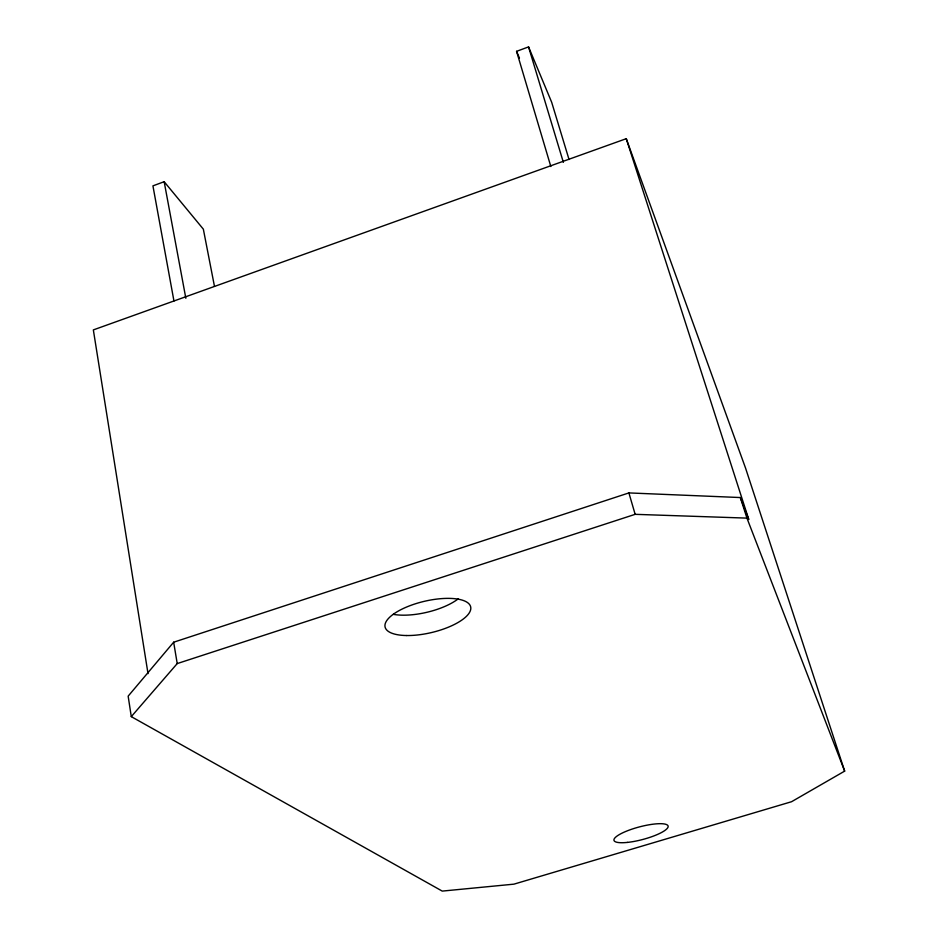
<?xml version="1.0" encoding="UTF-8"?>
<svg xmlns="http://www.w3.org/2000/svg" width="938" height="938" viewBox="0 0 938 938"><rect width="100%" height="100%" fill="white"/><g stroke="black" fill="none" stroke-linecap="round" stroke-linejoin="round"><path stroke-width="1.41" d="M626.267 138.683L748.77 519.511L740.34 497.55L628.894 492.919L173.659 642.213L128.154 696.148L131.285 716.632L442.244 891.1L513.907 884.159L791.555 801.72L844.657 771.118L745.558 468.109L626.267 138.683L93.343 329.906L148.016 673.636M131.285 716.632L177.223 663.576L635.155 514.329L746.941 518.116L844.657 771.118M214.474 286.383L203.347 229.165L164.162 181.702L152.929 185.865L173.952 301.004M550.829 166.507L516.568 51.332L528.563 46.9L551.673 102.254L569.038 159.507M516.568 51.332L519.453 58.05M740.34 497.55L746.941 518.116M528.563 46.9L563.363 162.344M628.894 492.919L635.155 514.329M164.162 181.702L185.841 298.272M173.659 642.213L177.223 663.576M458.389 598.725A43.734 16.403 -13.2 0 1 393.339 614.355M627.405 842.406A27.988 6.507 -14.8 0 0 668.149 826.46A27.988 6.507 -14.8 0 0 627.569 830.728A27.988 6.507 -14.8 0 0 627.405 842.406M406.517 635.53A43.969 16.028 -13.3 0 0 470.817 608.187A43.969 16.028 -13.3 0 0 406.271 607.167A43.969 16.028 -13.3 0 0 406.517 635.53"/></g></svg>
